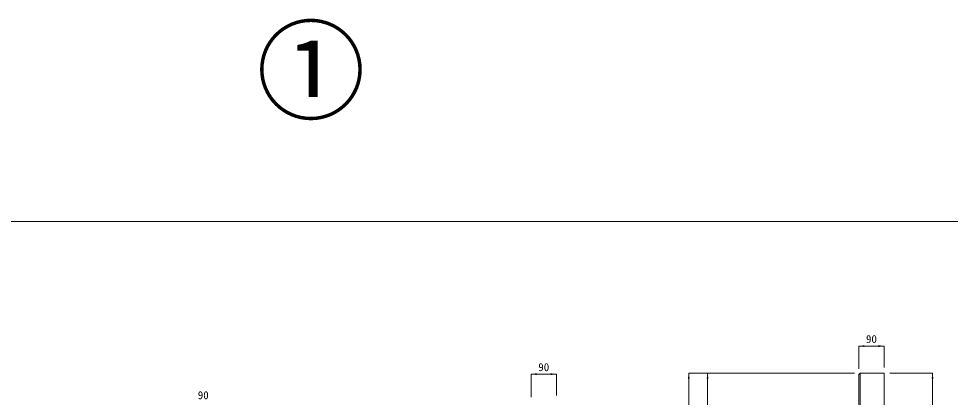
# Model space of a CAD drawing. Units: millimetres at full size. Extents: x -7442 to 51876, y 9625 to 40052.
# Drawn here: x -3505 to -188, y 37675 to 39024 of the extents above; entities that cross this region are included whole.
import ezdxf
from ezdxf.enums import TextEntityAlignment as Align

# ---------------------------------------------------------------- set-up
doc = ezdxf.new("R2010")
doc.units = ezdxf.units.MM
doc.header["$LTSCALE"] = 16
for name, color, linetype, lineweight in [('寸法線', 7, 'Continuous', 9), ('本体', 2, 'Continuous', 13), ('補助線', 8, 'Continuous', 9)]:
    doc.layers.add(name, color=color, linetype=linetype, lineweight=lineweight)
doc.styles.add('ＭＳ ゴシック', font='')
doc.styles.get('ＭＳ ゴシック').set_extended_font_data('MS Gothic')

# ---------------------------------------------------------------- blocks, each defined once
blk = doc.blocks.new('filled_arrow')
at = {"color": 0, "linetype": 'Continuous', "lineweight": -2}
blk.add_solid([(7.5, 1.25), (0, 0), (7.5, -1.25)], dxfattribs=at)

msp = doc.modelspace()

# ---------------------------------------------------------------- linework, layer by layer
at = {"layer": '寸法線'}
for p, q in [((-514.24, 37857.56), (-424.23, 37857.56)), ((-514.24, 37776.12), (-514.24, 37857.56)), ((-424.23, 37781.12), (-424.23, 37857.56)), ((-1680.59, 37757.56), (-1590.59, 37757.56)), ((-1680.59, 37676.12), (-1680.59, 37757.56)), ((-1590.59, 37681.12), (-1590.59, 37757.56)), ((-1119.61, 36556.12), (-1119.61, 37761.12)), ((-529.24, 37761.12), (-1119.61, 37761.12)), ((-1052.46, 36961.12), (-1052.46, 37761.12)), ((-529.24, 37761.12), (-1052.46, 37761.12)), ((-404.23, 37761.12), (-251.76, 37761.12)), ((-251.76, 37431.12), (-251.76, 37761.12))]:
    msp.add_line(p, q, dxfattribs=at)
at = {"layer": '本体', "color": 4, "lineweight": 5}
msp.add_line((-509.24, 37761.12), (-509.24, 36961.12), dxfattribs=at)
at = {"layer": '本体'}
msp.add_lwpolyline([(-514.24, 37756.12), (-509.24, 37761.12), (-424.23, 37761.12), (-424.23, 36556.12), (-494.24, 36556.12), (-494.24, 36961.12), (-514.24, 36961.12)], close=True, dxfattribs=at)
at = {"layer": '補助線', "color": 1, "lineweight": 13}
msp.add_lwpolyline([(-7441.74, 38301.41), (2512.8, 38301.41), (2512.8, 31351.52), (-7441.74, 31351.52)], close=True, dxfattribs=at)

# ---------------------------------------------------------------- block references
at = {"layer": '寸法線', "xscale": 2.67, "yscale": 2.67}
for p in [(-514.24, 37857.56), (-1680.59, 37757.56)]:
    msp.add_blockref('filled_arrow', p, dxfattribs=at)
for p, rotation in [((-424.23, 37857.56), 180), ((-1590.59, 37757.56), 180), ((-1119.61, 37761.12), 270), ((-1052.46, 37761.12), 270), ((-251.76, 37761.12), 270)]:
    msp.add_blockref('filled_arrow', p, dxfattribs=dict(at, rotation=rotation))

# ---------------------------------------------------------------- texts
at = {"layer": '寸法線', "style": 'ＭＳ ゴシック'}
for p in [(-469.24, 37882.56), (-1635.59, 37782.56), (-2847.74, 37682.56)]:
    msp.add_text('90', height=28.48, dxfattribs=at).set_placement(p, align=Align.MIDDLE_CENTER)
at = {"layer": '補助線', "color": 1, "style": 'ＭＳ ゴシック'}
msp.add_text('①', height=284.8, dxfattribs=at).set_placement((-2464.47, 38609.75), align=Align.BOTTOM_CENTER)

doc.saveas('drawing.dxf')
